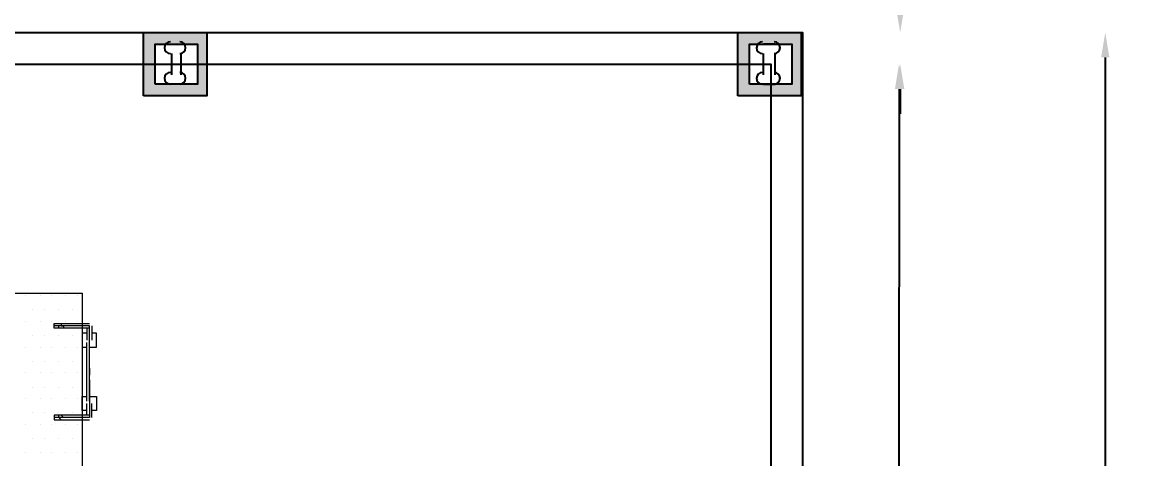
# Model space of a CAD drawing. Header units: metres. Extents: x -941 to 1333, y -28 to 1490.
# Drawn here: x 1002.68 to 1010.76, y 359 to 362.15 of the extents above; entities that cross this region are included whole.
import ezdxf

# ---------------------------------------------------------------- set-up
doc = ezdxf.new("R2010")
doc.units = ezdxf.units.M
for name, color, linetype in [('BLK_2_FLR_0_CARPET_AREA', 45, 'Continuous'), ('BLK_2_FLR_0_REGULAR_ROOM_1', 4, 'Continuous'), ('window', 3, 'Continuous')]:
    doc.layers.add(name, color=color, linetype=linetype)
doc.styles.add('style2A', font='swissc.ttf')
doc.dimstyles.get("Standard").update_dxf_attribs({"dimtxt": 0.4, "dimasz": 0.18, "dimexe": 0.18, "dimexo": 0.0625, "dimgap": 0, "dimtad": 0, "dimzin": 0, "dimdsep": 46, "dimtxsty": 'style2A', "dimcen": 0.09, "dimse1": 1, "dimse2": 1, "dimadec": 0, "dimazin": 0, "dimtfac": 1, "dimtofl": 0, "dimtmove": 0, "dimatfit": 3, "dimfxl": 0, "dimtolj": 1, "dimtzin": 0, "dimarcsym": 0})

# ---------------------------------------------------------------- blocks, each defined once
blk = doc.blocks.new('*D927')
at = {"layer": 'Defpoints', "color": 0}
for p in [(1008.3018, 366.0675), (984.8144, 362.0792), (1008.3018, 362.0792)]:
    blk.add_point(p, dxfattribs=at)
at = {"layer": 'window', "color": 0, "lineweight": -2}
for p, q in [((984.9944, 366.0675), (995.9867, 366.0675)), ((1008.1218, 366.0675), (997.1295, 366.0675))]:
    blk.add_line(p, q, dxfattribs=at)
at = {"layer": 'window', "color": 0}
for points in [[(984.9944, 366.0975), (984.9944, 366.0375), (984.8144, 366.0675)], [(1008.1218, 366.0975), (1008.1218, 366.0375), (1008.3018, 366.0675)]]:
    blk.add_solid(points, dxfattribs=at)
at = {"layer": 'window', "color": 0, "insert": (996.5581, 366.0675), "char_height": 0.4, "attachment_point": 5, "style": 'style2A'}
blk.add_mtext('\\A1;23.50', dxfattribs=at)
blk = doc.blocks.new('*D953')
at = {"layer": 'Defpoints', "color": 0}
for p in [(1008.073, 365.1883), (985.0431, 361.8503), (1008.0731, 361.8505)]:
    blk.add_point(p, dxfattribs=at)
at = {"layer": 'window', "color": 0, "lineweight": -2}
for p, q in [((985.2231, 365.1881), (995.9874, 365.1882)), ((1007.893, 365.1883), (997.1287, 365.1882))]:
    blk.add_line(p, q, dxfattribs=at)
at = {"layer": 'window', "color": 0}
for points in [[(985.2231, 365.2181), (985.2231, 365.1581), (985.0431, 365.1881)], [(1007.893, 365.2183), (1007.893, 365.1583), (1008.073, 365.1883)]]:
    blk.add_solid(points, dxfattribs=at)
at = {"layer": 'window', "color": 0, "insert": (996.558, 365.1882), "char_height": 0.4, "attachment_point": 5, "rotation": 0.00057, "style": 'style2A'}
blk.add_mtext('\\A1;23.03', dxfattribs=at)
blk = doc.blocks.new('*D928')
at = {"layer": 'Defpoints', "color": 0}
for p in [(1008.3018, 365.1883), (1008.0731, 361.8505), (1008.3018, 361.8505)]:
    blk.add_point(p, dxfattribs=at)
at = {"layer": 'window', "color": 0, "lineweight": -2}
for p, q in [((1007.8931, 365.1883), (1007.7131, 365.1883)), ((1008.4818, 365.1883), (1008.6618, 365.1883))]:
    blk.add_line(p, q, dxfattribs=at)
at = {"layer": 'window', "color": 0}
for points in [[(1007.8931, 365.2183), (1007.8931, 365.1583), (1008.0731, 365.1883)], [(1008.4818, 365.2183), (1008.4818, 365.1583), (1008.3018, 365.1883)]]:
    blk.add_solid(points, dxfattribs=at)
at = {"layer": 'window', "color": 0, "insert": (1009.1005, 365.1883), "char_height": 0.4, "attachment_point": 5, "style": 'style2A'}
blk.add_mtext('\\A1;0.23', dxfattribs=at)
blk = doc.blocks.new('*D933')
at = {"layer": 'Defpoints', "color": 0}
for p in [(1007.9275, 362.0792), (1009.0164, 362.0792), (1007.9275, 361.8505)]:
    blk.add_point(p, dxfattribs=at)
at = {"layer": 'window', "color": 0, "lineweight": -2}
for p, q in [((1009.0164, 362.2592), (1009.0164, 362.4392)), ((1009.0164, 361.6705), (1009.0164, 361.4905))]:
    blk.add_line(p, q, dxfattribs=at)
at = {"layer": 'window', "color": 0}
for points in [[(1008.9864, 362.2592), (1009.0464, 362.2592), (1009.0164, 362.0792)], [(1008.9864, 361.6705), (1009.0464, 361.6705), (1009.0164, 361.8505)]]:
    blk.add_solid(points, dxfattribs=at)
at = {"layer": 'window', "color": 0, "insert": (1009.0164, 362.8779), "char_height": 0.4, "attachment_point": 5, "rotation": 90, "style": 'style2A'}
blk.add_mtext('\\A1;0.23', dxfattribs=at)
blk = doc.blocks.new('*D935')
at = {"layer": 'Defpoints', "color": 0}
for p in [(1008.0719, 361.8505), (1008.0631, 348.8067), (1008.9994, 348.8061)]:
    blk.add_point(p, dxfattribs=at)
at = {"layer": 'window', "color": 0, "lineweight": -2}
for p, q in [((1009.008, 361.6699), (1009.0041, 355.8924)), ((1008.9995, 348.9861), (1009.0034, 354.7636))]:
    blk.add_line(p, q, dxfattribs=at)
at = {"layer": 'window', "color": 0}
for points in [[(1008.978, 361.6699), (1009.038, 361.6699), (1009.0081, 361.8499)], [(1008.9695, 348.9861), (1009.0295, 348.9861), (1008.9994, 348.8061)]]:
    blk.add_solid(points, dxfattribs=at)
at = {"layer": 'window', "color": 0, "insert": (1009.0038, 355.328), "char_height": 0.4, "attachment_point": 5, "rotation": 89.96175, "style": 'style2A'}
blk.add_mtext('\\A1;13.04', dxfattribs=at)
blk = doc.blocks.new('*D936')
at = {"layer": 'Defpoints', "color": 0}
for p in [(1008.3006, 362.0792), (1010.4968, 362.0792), (1008.3006, 348.5778)]:
    blk.add_point(p, dxfattribs=at)
at = {"layer": 'window', "color": 0, "lineweight": -2}
for p, q in [((1010.4968, 361.8992), (1010.4968, 355.8927)), ((1010.4968, 348.7578), (1010.4968, 354.7643))]:
    blk.add_line(p, q, dxfattribs=at)
at = {"layer": 'window', "color": 0}
for points in [[(1010.4668, 361.8992), (1010.5268, 361.8992), (1010.4968, 362.0792)], [(1010.4668, 348.7578), (1010.5268, 348.7578), (1010.4968, 348.5778)]]:
    blk.add_solid(points, dxfattribs=at)
at = {"layer": 'window', "color": 0, "insert": (1010.4968, 355.3285), "char_height": 0.4, "attachment_point": 5, "rotation": 90, "style": 'style2A'}
blk.add_mtext('\\A1;13.50', dxfattribs=at)

msp = doc.modelspace()

# ---------------------------------------------------------------- linework, layer by layer
at = {"lineweight": 25}
for points in [[(984.81439, 362.07777), (984.81439, 348.57777), (1008.31439, 348.57777), (1008.31439, 362.07777)], [(1003.55342, 361.62136), (1003.55342, 362.07924), (1004.0113, 362.07924), (1004.0113, 361.62136)], [(1007.8439, 361.62136), (1007.8439, 362.07924), (1008.30177, 362.07924), (1008.30177, 361.62136)], [(1003.63821, 361.70615), (1003.63821, 361.99444), (1003.94347, 361.99444), (1003.94347, 361.70615)], [(1007.92869, 361.70615), (1007.92869, 361.99444), (1008.23394, 361.99444), (1008.23394, 361.70615)]]:
    msp.add_lwpolyline(points, close=True, dxfattribs=at)
for points in [[(1003.74844, 362.0114, 0.414213), (1003.70605, 361.96901, 0.414213), (1003.74844, 361.92661)], [(1003.81628, 361.92661, 0.414204), (1003.85867, 361.96901, 0.414204), (1003.81628, 362.0114)], [(1008.02196, 362.0114, 0.414204), (1007.97956, 361.96901, 0.414204), (1008.02196, 361.92661)], [(1008.10675, 361.92661, 0.414204), (1008.14915, 361.96901, 0.414204), (1008.10675, 362.0114)], [(1003.74844, 361.79094, 0.414213), (1003.70605, 361.74855, 0.414213), (1003.74844, 361.70615)], [(1003.81628, 361.70615, 0.414204), (1003.85867, 361.74855, 0.414204), (1003.81628, 361.79094)], [(1008.02196, 361.79094, 0.414204), (1007.97956, 361.74855, 0.414204), (1008.02196, 361.70615)], [(1008.10675, 361.70615, 0.414204), (1008.14915, 361.74855, 0.414204), (1008.10675, 361.79094)]]:
    msp.add_lwpolyline(points, format="xyb", dxfattribs=at)
for points in [[(1003.70605, 361.96053), (1003.70605, 361.96053)], [(1003.75692, 361.99444), (1003.82476, 361.99444)], [(1003.85867, 361.96053), (1003.85867, 361.96053)], [(1007.99652, 361.96053), (1007.99652, 361.96053)], [(1008.11523, 361.99444), (1008.03044, 361.99444)], [(1008.14915, 361.96053), (1008.14915, 361.96053)], [(1003.75692, 361.92661), (1003.75692, 361.92661)], [(1003.75692, 361.92661), (1003.75692, 361.77398)], [(1003.82476, 361.92661), (1003.82476, 361.92661)], [(1003.82476, 361.92661), (1003.82476, 361.77398)], [(1008.03044, 361.92661), (1008.03044, 361.92661)], [(1008.03044, 361.77398), (1008.03044, 361.92661)], [(1008.11523, 361.92661), (1008.11523, 361.92661)], [(1008.11523, 361.77398), (1008.11523, 361.92661)], [(1003.70605, 361.74007), (1003.70605, 361.74007)], [(1003.75692, 361.77398), (1003.75692, 361.77398)], [(1003.82476, 361.70615), (1003.75692, 361.70615)], [(1003.82476, 361.77398), (1003.82476, 361.77398)], [(1003.85867, 361.74007), (1003.85867, 361.74007)], [(1007.99652, 361.74007), (1007.99652, 361.74007)], [(1008.03044, 361.77398), (1008.03044, 361.77398)], [(1008.03044, 361.70615), (1008.11523, 361.70615)], [(1008.11523, 361.77398), (1008.11523, 361.77398)], [(1008.14915, 361.74007), (1008.14915, 361.74007)]]:
    msp.add_lwpolyline(points, dxfattribs=at)
at = {"lineweight": 0}
for points in [[(999.33078, 360.19685), (1003.1125, 360.19685), (1003.1125, 358.80626)], [(1002.7055, 360.17989), (1002.7055, 360.17989)], [(1002.80725, 360.17989), (1002.80725, 360.17989)], [(1002.89204, 360.17989), (1002.89204, 360.17989)], [(1002.99379, 360.17989), (1002.99379, 360.17989)], [(1003.07859, 360.17989), (1003.07859, 360.17989)], [(1002.75638, 360.07814), (1002.75638, 360.07814)], [(1002.84117, 360.07814), (1002.84117, 360.07814)], [(1002.94292, 360.07814), (1002.94292, 360.07814)], [(1003.04467, 360.07814), (1003.04467, 360.07814)], [(1002.7055, 359.99335), (1002.7055, 359.99335)], [(1002.80725, 359.99335), (1002.80725, 359.99335)], [(1002.89204, 359.99335), (1002.89204, 359.99335)], [(1003.16338, 359.94248), (1002.909, 359.94248), (1002.909, 359.97639), (1003.16338, 359.97639)], [(1003.16338, 359.6881), (1003.16338, 359.85769), (1003.16338, 359.95944), (1002.909, 359.95944)], [(1002.95988, 359.94248), (1002.94292, 359.94248), (1002.94292, 359.95944)], [(1002.95988, 359.97639), (1002.95988, 359.95944), (1002.97684, 359.95944), (1002.97684, 359.94248)], [(1002.95988, 359.94248), (1002.95988, 359.94248)], [(1002.99379, 359.99335), (1002.99379, 359.99335)], [(1003.07859, 359.99335), (1003.07859, 359.99335)], [(1003.14642, 359.94248), (1003.14642, 359.85769)], [(1003.16338, 359.95944), (1003.16338, 359.95944)], [(1003.18034, 359.95944), (1003.18034, 359.85769)], [(1002.75638, 359.8916), (1002.75638, 359.8916)], [(1002.84117, 359.8916), (1002.84117, 359.8916)], [(1002.94292, 359.8916), (1002.94292, 359.8916)], [(1003.04467, 359.8916), (1003.04467, 359.8916)], [(1003.14642, 359.90856), (1003.1125, 359.90856), (1003.1125, 359.80681), (1003.14642, 359.80681)], [(1003.16338, 359.80681), (1003.21425, 359.80681), (1003.21425, 359.90856), (1003.18034, 359.90856)], [(1003.16338, 359.85769), (1003.16338, 359.85769)], [(1003.16338, 359.85769), (1003.16338, 359.85769)], [(1002.7055, 359.80681), (1002.7055, 359.80681)], [(1002.80725, 359.80681), (1002.80725, 359.80681)], [(1002.89204, 359.80681), (1002.89204, 359.80681)], [(1002.99379, 359.80681), (1002.99379, 359.80681)], [(1003.07859, 359.80681), (1003.07859, 359.80681)], [(1003.14642, 359.41677), (1003.14642, 359.84073)], [(1003.16338, 359.41677), (1003.16338, 359.84073)], [(1002.75638, 359.70506), (1002.75638, 359.70506)], [(1002.84117, 359.70506), (1002.84117, 359.70506)], [(1002.94292, 359.70506), (1002.94292, 359.70506)], [(1003.04467, 359.70506), (1003.04467, 359.70506)], [(1002.7055, 359.62027), (1002.7055, 359.62027)], [(1002.80725, 359.62027), (1002.80725, 359.62027)], [(1002.89204, 359.62027), (1002.89204, 359.62027)], [(1002.99379, 359.62027), (1002.99379, 359.62027)], [(1003.07859, 359.62027), (1003.07859, 359.62027)], [(1003.16338, 359.65418), (1003.16338, 359.60331)], [(1003.16338, 359.56939), (1003.16338, 359.39981), (1003.16338, 359.29806), (1002.909, 359.29806)], [(1002.75638, 359.51852), (1002.75638, 359.51852)], [(1002.84117, 359.51852), (1002.84117, 359.51852)], [(1002.94292, 359.51852), (1002.94292, 359.51852)], [(1003.04467, 359.51852), (1003.04467, 359.51852)], [(1003.14642, 359.34893), (1003.1125, 359.34893), (1003.1125, 359.45068), (1003.14642, 359.45068)], [(1003.16338, 359.45068), (1003.21425, 359.45068), (1003.21425, 359.34893), (1003.18034, 359.34893)], [(1002.7055, 359.43373), (1002.7055, 359.43373)], [(1002.80725, 359.43373), (1002.80725, 359.43373)], [(1002.89204, 359.43373), (1002.89204, 359.43373)], [(1002.99379, 359.43373), (1002.99379, 359.43373)], [(1003.07859, 359.43373), (1003.07859, 359.43373)], [(1003.14642, 359.31502), (1003.14642, 359.39981)], [(1003.16338, 359.39981), (1003.16338, 359.39981)], [(1003.16338, 359.39981), (1003.16338, 359.39981)], [(1003.18034, 359.29806), (1003.18034, 359.39981)], [(1002.75638, 359.33197), (1002.75638, 359.33197)], [(1002.84117, 359.33197), (1002.84117, 359.33197)], [(1003.16338, 359.31502), (1002.909, 359.31502), (1002.909, 359.2811), (1003.16338, 359.2811)], [(1002.94292, 359.33197), (1002.94292, 359.33197)], [(1002.95988, 359.2811), (1002.94292, 359.29806), (1002.94292, 359.31502)], [(1002.95988, 359.31502), (1002.97684, 359.29806)], [(1002.95988, 359.2811), (1002.95988, 359.2811)], [(1003.04467, 359.33197), (1003.04467, 359.33197)], [(1003.16338, 359.29806), (1003.16338, 359.29806)], [(1002.7055, 359.24718), (1002.7055, 359.24718)], [(1002.80725, 359.24718), (1002.80725, 359.24718)], [(1002.89204, 359.24718), (1002.89204, 359.24718)], [(1002.99379, 359.24718), (1002.99379, 359.24718)], [(1003.07859, 359.24718), (1003.07859, 359.24718)], [(1002.75638, 359.14543), (1002.75638, 359.14543)], [(1002.84117, 359.14543), (1002.84117, 359.14543)], [(1002.94292, 359.14543), (1002.94292, 359.14543)], [(1003.04467, 359.14543), (1003.04467, 359.14543)], [(1002.7055, 359.04368), (1002.7055, 359.04368)], [(1002.80725, 359.04368), (1002.80725, 359.04368)], [(1002.89204, 359.04368), (1002.89204, 359.04368)], [(1002.99379, 359.04368), (1002.99379, 359.04368)], [(1003.07859, 359.04368), (1003.07859, 359.04368)]]:
    msp.add_lwpolyline(points, dxfattribs=at)
for points in [[(1004.0113, 362.07924), (1003.55342, 362.07924), (1004.0113, 361.99444)], [(1003.55342, 362.07924), (1004.0113, 361.99444), (1003.55342, 361.99444)], [(1008.30177, 362.07924), (1007.8439, 362.07924), (1008.30177, 361.99444)], [(1007.8439, 362.07924), (1008.30177, 361.99444), (1007.8439, 361.99444)], [(1003.63821, 361.99444), (1003.55342, 361.99444), (1003.63821, 361.70615)], [(1003.55342, 361.99444), (1003.63821, 361.70615), (1003.55342, 361.70615)], [(1004.0113, 361.99444), (1003.94347, 361.99444), (1004.0113, 361.70615)], [(1003.94347, 361.99444), (1004.0113, 361.70615), (1003.94347, 361.70615)], [(1007.92869, 361.99444), (1007.8439, 361.99444), (1007.92869, 361.70615)], [(1007.8439, 361.99444), (1007.92869, 361.70615), (1007.8439, 361.70615)], [(1008.30177, 361.99444), (1008.23394, 361.99444), (1008.30177, 361.70615)], [(1008.23394, 361.99444), (1008.30177, 361.70615), (1008.23394, 361.70615)], [(1004.0113, 361.70615), (1003.55342, 361.70615), (1004.0113, 361.62136)], [(1003.55342, 361.70615), (1004.0113, 361.62136), (1003.55342, 361.62136)], [(1008.30177, 361.70615), (1007.8439, 361.70615), (1008.30177, 361.62136)], [(1007.8439, 361.70615), (1008.30177, 361.62136), (1007.8439, 361.62136)]]:
    msp.add_solid(points)
at = {"layer": 'BLK_2_FLR_0_CARPET_AREA'}
msp.add_lwpolyline([(985.04439, 361.84777), (985.04439, 348.80777), (1008.08439, 348.80777), (1008.08439, 361.84777)], close=True, dxfattribs=at)
at = {"layer": 'BLK_2_FLR_0_REGULAR_ROOM_1', "color": 4}
msp.add_lwpolyline([(985.04439, 361.84777), (985.04439, 348.80777), (1008.08439, 348.80777), (1008.08439, 361.84777)], close=True, dxfattribs=at)

# ---------------------------------------------------------------- dimensions: what is measured, and where the dimension line sits
at = {"layer": 'window'}
dim = msp.add_aligned_dim(p1=(984.81439, 362.07924), p2=(1008.30177, 362.07924), distance=3.98824, text='23.50', dimstyle='Standard', dxfattribs=at)
dim.commit()
dim.dimension.update_dxf_attribs({"geometry": '*D927', "text_midpoint": (996.55808, 366.06748)})
for p1, p2, distance, picture, middle in [((985.0431, 361.8503), (1008.07307, 361.85053), 3.33779, '*D953', (996.55805, 365.1882)), ((1008.07307, 361.85053), (1008.30177, 361.85053), 3.33779, '*D928', (1009.10048, 365.18832)), ((1007.92748, 361.85053), (1007.92748, 362.07924), -1.08888, '*D933', (1009.01636, 362.87794)), ((1008.07185, 361.85053), (1008.06315, 348.80671), 0.93626, '*D935', (1009.00376, 355.32799))]:
    dim = msp.add_aligned_dim(p1=p1, p2=p2, distance=distance, dimstyle='Standard', dxfattribs=at)
    dim.commit()
    dim.dimension.update_dxf_attribs({"geometry": picture, "text_midpoint": middle})
dim = msp.add_linear_dim(base=(1010.49676, 362.07924), p1=(1008.30056, 348.57777), p2=(1008.30056, 362.07924), angle=90, dimstyle='Standard', dxfattribs=at)
dim.commit()
dim.dimension.update_dxf_attribs({"geometry": '*D936', "text_midpoint": (1010.49676, 355.3285)})

doc.saveas('drawing.dxf')
